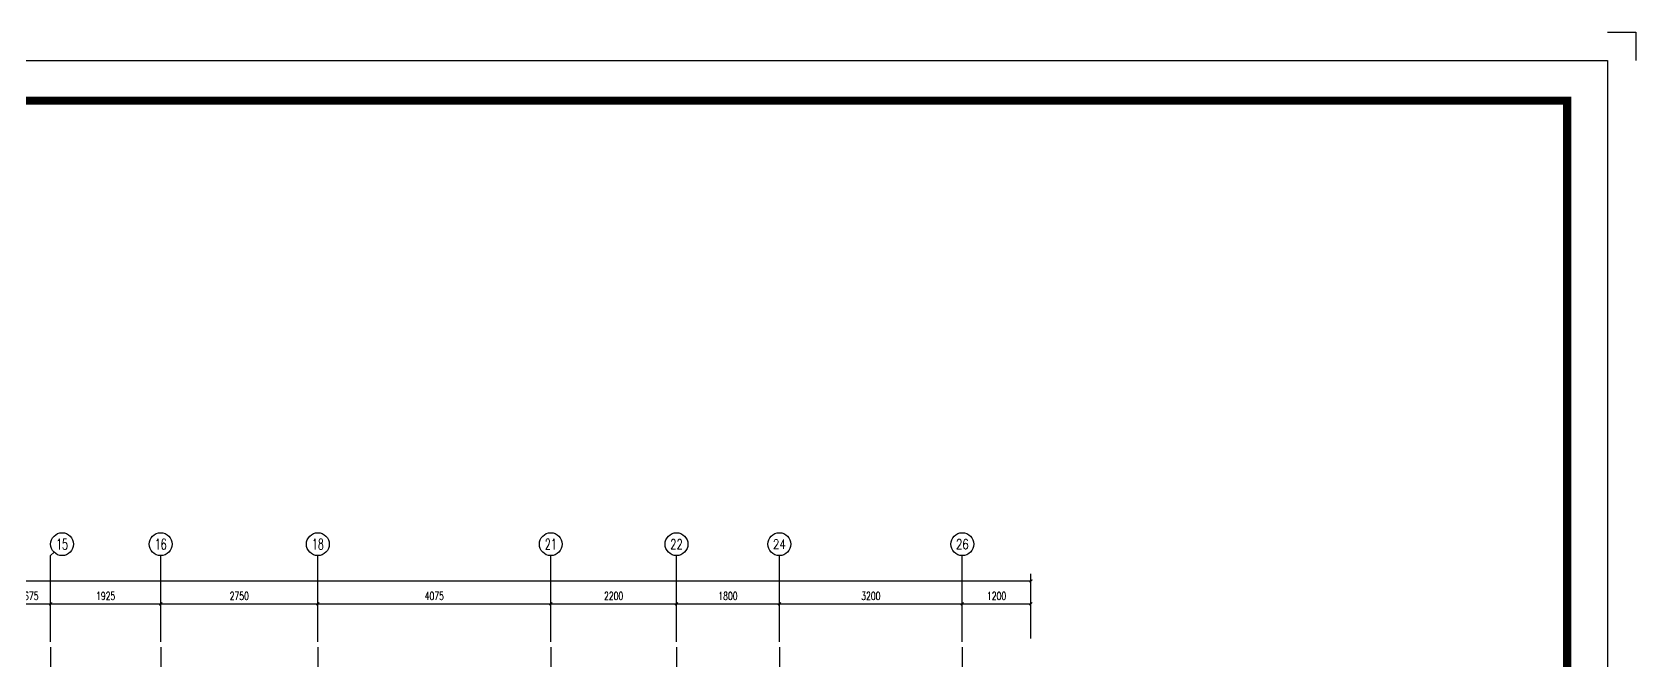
# Model space of a CAD drawing. Extents: x 174844 to 235370, y 408491 to 451532.
# Drawn here: x 207309 to 235370, y 440518 to 451532 of the extents above; entities that cross this region are included whole.
import ezdxf
from ezdxf.enums import TextEntityAlignment as Align

# ---------------------------------------------------------------- set-up
doc = ezdxf.new("R2010")
doc.units = 0
doc.header["$LTSCALE"] = 10
doc.header["$MEASUREMENT"] = 0
doc.linetypes.add('DOTE', pattern=[2.42, 2, -0.2, 0.02, -0.2])
for name, color, linetype in [('AXIS', 3, 'Continuous'), ('AXIS_TEXT', 7, 'Continuous'), ('DOTE', 24, 'DOTE'), ('PUB_TITLE', 4, 'Continuous')]:
    doc.layers.add(name, color=color, linetype=linetype)
doc.styles.add('A_AXIS', font='COMPLEX', dxfattribs={"width": 0.8, "bigfont": 'HZ'})
doc.styles.add('A_DIM_T3', font='SIMPLEX', dxfattribs={"width": 0.7, "bigfont": 'HZ'})
doc.styles.add('COMPLEX', font='COMPLEX')
doc.dimstyles.new('_TCH_ARCH&&50', dxfattribs={"dimtxt": 140, "dimasz": 50, "dimexe": 125, "dimexo": 150, "dimgap": 67.5, "dimtad": 1, "dimdec": 0, "dimzin": 0, "dimdsep": 46, "dimtxsty": 'A_DIM_T3', "dimblk": 'ARCHTICK', "dimcen": 0.09, "dimclrt": 7, "dimazin": 2, "dimtfac": 1, "dimtdec": 0, "dimtix": 1, "dimtmove": 2, "dimatfit": 3, "dimfxl": 1, "dimtolj": 1, "dimtzin": 0, "dimarcsym": 0})

# ---------------------------------------------------------------- blocks, each defined once
blk = doc.blocks.new('tk')
blk.add_lwpolyline([(2353341, 1644975), (2354041, 1644975), (2354041, 1644275)])
blk.add_lwpolyline([(2269241, 1644275), (2353341, 1644275), (2353341, 1584875), (2269241, 1584875)], close=True)
at = {"const_width": 200}
blk.add_lwpolyline([(2271741, 1585875), (2352341, 1585875), (2352341, 1643275), (2271741, 1643275)], close=True, dxfattribs=at)
blk = doc.blocks.new('_ArchTick')
at = {"color": 0, "linetype": 'ByBlock', "const_width": 0.4}
blk.add_lwpolyline([(-0.5, -0.5), (0.5, 0.5)], dxfattribs=at)
blk = doc.blocks.new('*D381')
at = {"layer": 'AXIS', "color": 0, "lineweight": -2, "transparency": 16777216}
for p, q in [((206959, 440910), (206959, 441643)), ((206959, 441518), (207634, 441518)), ((207634, 440910), (207634, 441643))]:
    blk.add_line(p, q, dxfattribs=at)
at = {"layer": 'Defpoints', "color": 0, "transparency": 16777216}
for p in [(207634, 441518), (206959, 440760), (207634, 440760)]:
    blk.add_point(p, dxfattribs=at)
at = {"layer": 'AXIS', "color": 0, "lineweight": -2, "transparency": 16777216, "xscale": 50, "yscale": 50, "zscale": 50, "rotation": 180}
blk.add_blockref('_ArchTick', (206959, 441518), dxfattribs=at)
at = {"layer": 'AXIS', "color": 0, "lineweight": -2, "transparency": 16777216, "xscale": 50, "yscale": 50, "zscale": 50}
blk.add_blockref('_ArchTick', (207634, 441518), dxfattribs=at)
at = {"layer": 'AXIS', "color": 7, "transparency": 16777216, "insert": (207296, 441656), "char_height": 140, "attachment_point": 5, "style": 'A_DIM_T3'}
blk.add_mtext('\\A1;675', dxfattribs=at)
blk = doc.blocks.new('*D382')
at = {"layer": 'AXIS', "color": 0, "lineweight": -2, "transparency": 16777216}
for p, q in [((207634, 440910), (207634, 441643)), ((207634, 441518), (209559, 441518)), ((209559, 440910), (209559, 441643))]:
    blk.add_line(p, q, dxfattribs=at)
at = {"layer": 'Defpoints', "color": 0, "transparency": 16777216}
for p in [(209559, 441518), (207634, 440760), (209559, 440760)]:
    blk.add_point(p, dxfattribs=at)
at = {"layer": 'AXIS', "color": 0, "lineweight": -2, "transparency": 16777216, "xscale": 50, "yscale": 50, "zscale": 50, "rotation": 180}
blk.add_blockref('_ArchTick', (207634, 441518), dxfattribs=at)
at = {"layer": 'AXIS', "color": 0, "lineweight": -2, "transparency": 16777216, "xscale": 50, "yscale": 50, "zscale": 50}
blk.add_blockref('_ArchTick', (209559, 441518), dxfattribs=at)
at = {"layer": 'AXIS', "color": 7, "transparency": 16777216, "insert": (208596, 441656), "char_height": 140, "attachment_point": 5, "style": 'A_DIM_T3'}
blk.add_mtext('\\A1;1925', dxfattribs=at)
blk = doc.blocks.new('*D383')
at = {"layer": 'AXIS', "color": 0, "lineweight": -2, "transparency": 16777216}
for p, q in [((209559, 440910), (209559, 441643)), ((209559, 441518), (212309, 441518)), ((212309, 440910), (212309, 441643))]:
    blk.add_line(p, q, dxfattribs=at)
at = {"layer": 'Defpoints', "color": 0, "transparency": 16777216}
for p in [(212309, 441518), (209559, 440760), (212309, 440760)]:
    blk.add_point(p, dxfattribs=at)
at = {"layer": 'AXIS', "color": 0, "lineweight": -2, "transparency": 16777216, "xscale": 50, "yscale": 50, "zscale": 50, "rotation": 180}
blk.add_blockref('_ArchTick', (209559, 441518), dxfattribs=at)
at = {"layer": 'AXIS', "color": 0, "lineweight": -2, "transparency": 16777216, "xscale": 50, "yscale": 50, "zscale": 50}
blk.add_blockref('_ArchTick', (212309, 441518), dxfattribs=at)
at = {"layer": 'AXIS', "color": 7, "transparency": 16777216, "insert": (210934, 441656), "char_height": 140, "attachment_point": 5, "style": 'A_DIM_T3'}
blk.add_mtext('\\A1;2750', dxfattribs=at)
blk = doc.blocks.new('*D384')
at = {"layer": 'AXIS', "color": 0, "lineweight": -2, "transparency": 16777216}
for p, q in [((212309, 440910), (212309, 441643)), ((212309, 441518), (216384, 441518)), ((216384, 440910), (216384, 441643))]:
    blk.add_line(p, q, dxfattribs=at)
at = {"layer": 'Defpoints', "color": 0, "transparency": 16777216}
for p in [(216384, 441518), (212309, 440760), (216384, 440760)]:
    blk.add_point(p, dxfattribs=at)
at = {"layer": 'AXIS', "color": 0, "lineweight": -2, "transparency": 16777216, "xscale": 50, "yscale": 50, "zscale": 50, "rotation": 180}
blk.add_blockref('_ArchTick', (212309, 441518), dxfattribs=at)
at = {"layer": 'AXIS', "color": 0, "lineweight": -2, "transparency": 16777216, "xscale": 50, "yscale": 50, "zscale": 50}
blk.add_blockref('_ArchTick', (216384, 441518), dxfattribs=at)
at = {"layer": 'AXIS', "color": 7, "transparency": 16777216, "insert": (214346, 441656), "char_height": 140, "attachment_point": 5, "style": 'A_DIM_T3'}
blk.add_mtext('\\A1;4075', dxfattribs=at)
blk = doc.blocks.new('*D385')
at = {"layer": 'AXIS', "color": 0, "lineweight": -2, "transparency": 16777216}
for p, q in [((216384, 440910), (216384, 441643)), ((216384, 441518), (218584, 441518)), ((218584, 440910), (218584, 441643))]:
    blk.add_line(p, q, dxfattribs=at)
at = {"layer": 'Defpoints', "color": 0, "transparency": 16777216}
for p in [(218584, 441518), (216384, 440760), (218584, 440760)]:
    blk.add_point(p, dxfattribs=at)
at = {"layer": 'AXIS', "color": 0, "lineweight": -2, "transparency": 16777216, "xscale": 50, "yscale": 50, "zscale": 50, "rotation": 180}
blk.add_blockref('_ArchTick', (216384, 441518), dxfattribs=at)
at = {"layer": 'AXIS', "color": 0, "lineweight": -2, "transparency": 16777216, "xscale": 50, "yscale": 50, "zscale": 50}
blk.add_blockref('_ArchTick', (218584, 441518), dxfattribs=at)
at = {"layer": 'AXIS', "color": 7, "transparency": 16777216, "insert": (217484, 441656), "char_height": 140, "attachment_point": 5, "style": 'A_DIM_T3'}
blk.add_mtext('\\A1;2200', dxfattribs=at)
blk = doc.blocks.new('*D386')
at = {"layer": 'AXIS', "color": 0, "lineweight": -2, "transparency": 16777216}
for p, q in [((218584, 440910), (218584, 441643)), ((218584, 441518), (220384, 441518)), ((220384, 440910), (220384, 441643))]:
    blk.add_line(p, q, dxfattribs=at)
at = {"layer": 'Defpoints', "color": 0, "transparency": 16777216}
for p in [(220384, 441518), (218584, 440760), (220384, 440760)]:
    blk.add_point(p, dxfattribs=at)
at = {"layer": 'AXIS', "color": 0, "lineweight": -2, "transparency": 16777216, "xscale": 50, "yscale": 50, "zscale": 50, "rotation": 180}
blk.add_blockref('_ArchTick', (218584, 441518), dxfattribs=at)
at = {"layer": 'AXIS', "color": 0, "lineweight": -2, "transparency": 16777216, "xscale": 50, "yscale": 50, "zscale": 50}
blk.add_blockref('_ArchTick', (220384, 441518), dxfattribs=at)
at = {"layer": 'AXIS', "color": 7, "transparency": 16777216, "insert": (219484, 441656), "char_height": 140, "attachment_point": 5, "style": 'A_DIM_T3'}
blk.add_mtext('\\A1;1800', dxfattribs=at)
blk = doc.blocks.new('*D387')
at = {"layer": 'AXIS', "color": 0, "lineweight": -2, "transparency": 16777216}
for p, q in [((220384, 440910), (220384, 441643)), ((220384, 441518), (223584, 441518)), ((223584, 440910), (223584, 441643))]:
    blk.add_line(p, q, dxfattribs=at)
at = {"layer": 'Defpoints', "color": 0, "transparency": 16777216}
for p in [(223584, 441518), (220384, 440760), (223584, 440760)]:
    blk.add_point(p, dxfattribs=at)
at = {"layer": 'AXIS', "color": 0, "lineweight": -2, "transparency": 16777216, "xscale": 50, "yscale": 50, "zscale": 50, "rotation": 180}
blk.add_blockref('_ArchTick', (220384, 441518), dxfattribs=at)
at = {"layer": 'AXIS', "color": 0, "lineweight": -2, "transparency": 16777216, "xscale": 50, "yscale": 50, "zscale": 50}
blk.add_blockref('_ArchTick', (223584, 441518), dxfattribs=at)
at = {"layer": 'AXIS', "color": 7, "transparency": 16777216, "insert": (221984, 441656), "char_height": 140, "attachment_point": 5, "style": 'A_DIM_T3'}
blk.add_mtext('\\A1;3200', dxfattribs=at)
blk = doc.blocks.new('*D388')
at = {"layer": 'AXIS', "color": 0, "lineweight": -2, "transparency": 16777216}
for p, q in [((223584, 440910), (223584, 441643)), ((223584, 441518), (224784, 441518)), ((224784, 440910), (224784, 441643))]:
    blk.add_line(p, q, dxfattribs=at)
at = {"layer": 'Defpoints', "color": 0, "transparency": 16777216}
for p in [(224784, 441518), (223584, 440760), (224784, 440760)]:
    blk.add_point(p, dxfattribs=at)
at = {"layer": 'AXIS', "color": 0, "lineweight": -2, "transparency": 16777216, "xscale": 50, "yscale": 50, "zscale": 50, "rotation": 180}
blk.add_blockref('_ArchTick', (223584, 441518), dxfattribs=at)
at = {"layer": 'AXIS', "color": 0, "lineweight": -2, "transparency": 16777216, "xscale": 50, "yscale": 50, "zscale": 50}
blk.add_blockref('_ArchTick', (224784, 441518), dxfattribs=at)
at = {"layer": 'AXIS', "color": 7, "transparency": 16777216, "insert": (224184, 441656), "char_height": 140, "attachment_point": 5, "style": 'A_DIM_T3'}
blk.add_mtext('\\A1;1200', dxfattribs=at)
blk = doc.blocks.new('*D389')
at = {"layer": 'AXIS', "color": 0, "lineweight": -2, "transparency": 16777216}
for p, q in [((186984, 440910), (186984, 442043)), ((224784, 440910), (224784, 442043)), ((186984, 441918), (224784, 441918))]:
    blk.add_line(p, q, dxfattribs=at)
at = {"layer": 'Defpoints', "color": 0, "transparency": 16777216}
for p in [(224784, 441918), (186984, 440760), (224784, 440760)]:
    blk.add_point(p, dxfattribs=at)
at = {"layer": 'AXIS', "color": 0, "lineweight": -2, "transparency": 16777216, "xscale": 50, "yscale": 50, "zscale": 50, "rotation": 180}
blk.add_blockref('_ArchTick', (186984, 441918), dxfattribs=at)
at = {"layer": 'AXIS', "color": 0, "lineweight": -2, "transparency": 16777216, "xscale": 50, "yscale": 50, "zscale": 50}
blk.add_blockref('_ArchTick', (224784, 441918), dxfattribs=at)
at = {"layer": 'AXIS', "color": 7, "transparency": 16777216, "insert": (205884, 442056), "char_height": 140, "attachment_point": 5, "style": 'A_DIM_T3'}
blk.add_mtext('\\A1;37800', dxfattribs=at)
blk = doc.blocks.new('_AXISO')
blk.add_circle((0, 0), 0.5)
at = {"layer": 'AXIS_TEXT', "style": 'COMPLEX', "width": 1.041667}
blk.add_attdef('A', text='', height=0.56, dxfattribs=at).set_placement((-0.25, -0.28), (0.25, -0.28), align=Align.FIT)

msp = doc.modelspace()

# ---------------------------------------------------------------- linework, layer by layer
at = {"layer": 'AXIS'}
for p, q in [((207692.4, 442421.3), (207633.8, 442362.7)), ((207633.8, 440854.2), (207633.8, 442362.7)), ((209558.8, 440854.2), (209558.8, 442362.7)), ((212308.8, 440854.2), (212308.8, 442362.7)), ((216383.8, 440854.2), (216383.8, 442362.7)), ((218583.8, 440854.2), (218583.8, 442362.7)), ((220383.8, 440854.2), (220383.8, 442362.7)), ((223583.8, 440854.2), (223583.8, 442362.7))]:
    msp.add_line(p, q, dxfattribs=at)
at = {"layer": 'DOTE', "ltscale": 0.5}
for p, q in [((207633.8, 440760), (207633.8, 430390.4)), ((209558.8, 440760), (209558.8, 433090.4)), ((212308.8, 440760), (212308.8, 433090.4)), ((216383.8, 440760), (216383.8, 433090.4)), ((218583.8, 440760), (218583.8, 433090.4)), ((220383.8, 440760), (220383.8, 433090.4)), ((223583.8, 440760), (223583.8, 421852.1))]:
    msp.add_line(p, q, dxfattribs=at)

# ---------------------------------------------------------------- block references
at = {"layer": 'AXIS'}
ref = msp.add_blockref('_AXISO', (207833.8, 442562.7), dxfattribs=dict(at, xscale=400, yscale=400, zscale=400))
ref.add_attrib('A', '15', dxfattribs={"layer": 'AXIS_TEXT', "height": 187.9, "style": 'A_AXIS'}).set_placement((207730, 442468.8), (207937.6, 442468.8), align=Align.FIT)
ref = msp.add_blockref('_AXISO', (209558.8, 442562.7), dxfattribs=dict(at, xscale=400, yscale=400, zscale=400))
ref.add_attrib('A', '16', dxfattribs={"layer": 'AXIS_TEXT', "height": 187.9, "style": 'A_AXIS'}).set_placement((209455, 442468.8), (209662.6, 442468.8), align=Align.FIT)
ref = msp.add_blockref('_AXISO', (212308.8, 442562.7), dxfattribs=dict(at, xscale=400, yscale=400, zscale=400))
ref.add_attrib('A', '18', dxfattribs={"layer": 'AXIS_TEXT', "height": 187.9, "style": 'A_AXIS'}).set_placement((212205, 442468.8), (212412.6, 442468.8), align=Align.FIT)
ref = msp.add_blockref('_AXISO', (216383.8, 442562.7), dxfattribs=dict(at, xscale=400, yscale=400, zscale=400))
ref.add_attrib('A', '21', dxfattribs={"layer": 'AXIS_TEXT', "height": 187.9, "style": 'A_AXIS'}).set_placement((216280, 442468.8), (216487.6, 442468.8), align=Align.FIT)
ref = msp.add_blockref('_AXISO', (218583.8, 442562.7), dxfattribs=dict(at, xscale=400, yscale=400, zscale=400))
ref.add_attrib('A', '22', dxfattribs={"layer": 'AXIS_TEXT', "height": 171.11, "style": 'A_AXIS'}).set_placement((218473, 442477.2), (218694.6, 442477.2), align=Align.FIT)
ref = msp.add_blockref('_AXISO', (220383.8, 442562.7), dxfattribs=dict(at, xscale=400, yscale=400, zscale=400))
ref.add_attrib('A', '24', dxfattribs={"layer": 'AXIS_TEXT', "height": 164.97, "style": 'A_AXIS'}).set_placement((220270.7, 442480.2), (220496.9, 442480.2), align=Align.FIT)
ref = msp.add_blockref('_AXISO', (223583.8, 442562.7), dxfattribs=dict(at, xscale=400, yscale=400, zscale=400))
ref.add_attrib('A', '26', dxfattribs={"layer": 'AXIS_TEXT', "height": 171.11, "style": 'A_AXIS'}).set_placement((223473, 442477.2), (223694.6, 442477.2), align=Align.FIT)
at = {"layer": 'PUB_TITLE', "xscale": 0.7079078182788161, "yscale": 0.7079078182788161, "zscale": 0.7079078182788161}
msp.add_blockref('tk', (-1431073.9, -712958.7), dxfattribs=at)

# ---------------------------------------------------------------- dimensions: what is measured, and where the dimension line sits
at = {"layer": 'AXIS'}
for p1, p2, distance, picture, middle in [((186983.8, 440760), (224783.8, 440760), 1158.5, '*D389', (205883.8, 442056)), ((206958.8, 440760), (207633.8, 440760), 758.5, '*D381', (207296.3, 441656)), ((207633.8, 440760), (209558.8, 440760), 758.5, '*D382', (208596.3, 441656)), ((209558.8, 440760), (212308.8, 440760), 758.5, '*D383', (210933.8, 441656)), ((212308.8, 440760), (216383.8, 440760), 758.5, '*D384', (214346.3, 441656)), ((216383.8, 440760), (218583.8, 440760), 758.5, '*D385', (217483.8, 441656)), ((218583.8, 440760), (220383.8, 440760), 758.5, '*D386', (219483.8, 441656)), ((220383.8, 440760), (223583.8, 440760), 758.5, '*D387', (221983.8, 441656)), ((223583.8, 440760), (224783.8, 440760), 758.5, '*D388', (224183.8, 441656))]:
    dim = msp.add_aligned_dim(p1=p1, p2=p2, distance=distance, dimstyle='_TCH_ARCH&&50', dxfattribs=at)
    dim.commit()
    dim.dimension.update_dxf_attribs({"geometry": picture, "text_midpoint": middle})

doc.saveas('drawing.dxf')
